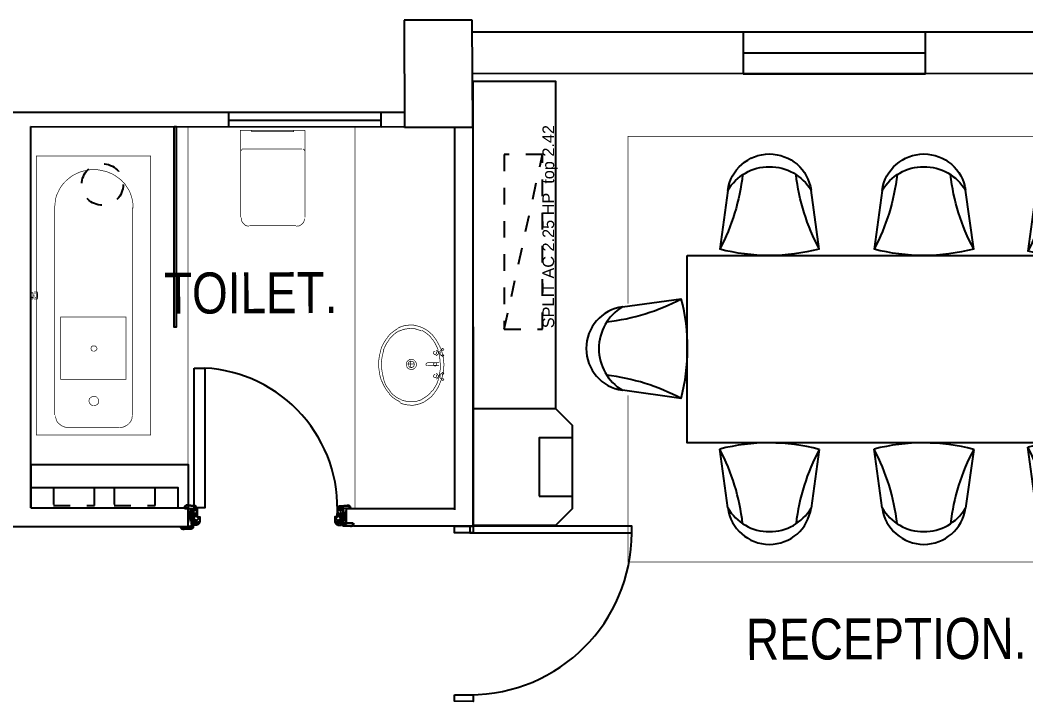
# Model space of a CAD drawing. Header units: metres. Extents: x 190.7 to 223.2, y -121.3 to -111.6.
# Drawn here: x 202.46 to 208.51, y -115.86 to -111.79 of the extents above; entities that cross this region are included whole.
import ezdxf

# ---------------------------------------------------------------- set-up
doc = ezdxf.new("R2010")
doc.units = ezdxf.units.M
doc.header["$LTSCALE"] = 0.4
doc.header["$MEASUREMENT"] = 0
doc.linetypes.add('DASHED2', pattern=[0.375, 0.25, -0.125])
for name, color, linetype in [('1wall', 1, 'Continuous'), ('2furni', 3, 'Continuous'), ('_DIM', 2, 'Continuous'), ('ISLAK', 6, 'Continuous'), ('Windows', 4, 'Continuous')]:
    doc.layers.add(name, color=color, linetype=linetype)
doc.styles.add('HELV', font='HELV')

# ---------------------------------------------------------------- blocks, each defined once
blk = doc.blocks.new('wssa')
at = {"layer": '2furni', "const_width": 0.00409}
for points in [[(82.2668, 125.6609), (81.8783, 125.6609), (81.8783, 125.1367)], [(82.1998, 125.6523), (82.1998, 125.6609), (81.9454, 125.6609), (81.9454, 125.6523), (82.1998, 125.6523)], [(82.2668, 125.1367), (82.2668, 125.6609)], [(81.8783, 125.5371), (81.8783, 125.1367)], [(81.8973, 125.5491), (81.8887, 125.5475), (81.8835, 125.5371)], [(82.2496, 125.5491), (81.8956, 125.5491)], [(82.2668, 125.5354), (82.2634, 125.5423), (82.2547, 125.5491)], [(82.2668, 125.1367), (82.2668, 125.5371)], [(81.8835, 125.1349), (81.8852, 125.1195), (81.8887, 125.1092), (81.8938, 125.1023), (81.9007, 125.0954), (81.9093, 125.0885), (81.9196, 125.0851), (81.93, 125.0834)], [(81.8835, 125.1349), (81.8852, 125.1195), (81.8887, 125.1092), (81.8938, 125.1023), (81.9007, 125.0954), (81.9093, 125.0885), (81.9196, 125.0851), (81.93, 125.0834)], [(81.9316, 125.0868), (82.2135, 125.0868)], [(81.9316, 125.0868), (82.2135, 125.0868)], [(82.2153, 125.0834), (82.2307, 125.0851), (82.2393, 125.0885), (82.2479, 125.0954), (82.2547, 125.1023), (82.2599, 125.1092), (82.2634, 125.1195), (82.2668, 125.1297)], [(82.2153, 125.0834), (82.2307, 125.0851), (82.2393, 125.0885), (82.2479, 125.0954), (82.2547, 125.1023), (82.2599, 125.1092), (82.2634, 125.1195), (82.2668, 125.1297)]]:
    blk.add_lwpolyline(points, dxfattribs=at)
blk = doc.blocks.new('eds')
at = {"layer": '2furni', "const_width": 0.00409}
for points in [[(81.6558, 123.4248), (81.6558, 125.6609)], [(80.7027, 125.4667), (80.7027, 123.6224), (81.4212, 123.6224), (81.4212, 125.4667), (80.7027, 125.4667)], [(80.7027, 125.4667), (81.4212, 125.4667), (81.4212, 123.6224), (80.7027, 123.6224), (80.7027, 125.4667)], [(81.3095, 125.1212), (81.3095, 125.1297), (81.3095, 125.147), (81.3077, 125.1641), (81.3043, 125.1796), (81.3009, 125.1951), (81.2957, 125.2105), (81.2906, 125.226), (81.2836, 125.2415), (81.2751, 125.2552), (81.2665, 125.269), (81.2579, 125.2827), (81.2458, 125.2948), (81.2356, 125.3068), (81.2235, 125.3171), (81.2098, 125.3274), (81.196, 125.3378), (81.1891, 125.3412), (81.1823, 125.3463), (81.1668, 125.3532), (81.1513, 125.3601), (81.1358, 125.3653), (81.1204, 125.3687), (81.1049, 125.3722), (81.0878, 125.3756), (81.0723, 125.3756), (81.0551, 125.3756), (81.0397, 125.3756), (81.0242, 125.3722), (81.007, 125.3687), (80.9915, 125.3653), (80.976, 125.3601), (80.9605, 125.3532), (80.9468, 125.3463), (80.9382, 125.3412), (80.9313, 125.3378), (80.9176, 125.3274), (80.9056, 125.3171), (80.8935, 125.3068), (80.8815, 125.2948), (80.8712, 125.2827), (80.8609, 125.269), (80.8523, 125.2552), (80.8455, 125.2415), (80.8385, 125.226), (80.8316, 125.2105), (80.8265, 125.1951), (80.823, 125.1796), (80.8214, 125.1641), (80.8196, 125.147), (80.8179, 125.1297), (80.8179, 125.1212)], [(80.8179, 125.1247), (80.8179, 123.7548)], [(81.3061, 123.7548), (81.3061, 125.1247)], [(80.6821, 124.5351), (80.6615, 124.5351)], [(80.6821, 124.5626), (80.6667, 124.5626)], [(80.6821, 124.5557), (80.6667, 124.5557)], [(80.6821, 124.5299), (80.6667, 124.5299)], [(80.6821, 124.5506), (80.6821, 124.5626)], [(80.6821, 124.5506), (80.6821, 124.5626)], [(80.6821, 124.5506), (80.6821, 124.5386)], [(80.6821, 124.5386), (80.6821, 124.5506)], [(80.6821, 124.5351), (80.6821, 124.5213)], [(80.6821, 124.5213), (80.6821, 124.5351)], [(80.7114, 124.5678), (80.6873, 124.5678)], [(80.7027, 124.5557), (80.6873, 124.5557)], [(80.6873, 124.5299), (80.6873, 124.5386), (80.6873, 124.5506)], [(80.6941, 124.5557), (80.7027, 124.5557)], [(80.6941, 124.5299), (80.7027, 124.5299)], [(80.7027, 124.5299), (80.7027, 124.5557)], [(80.7079, 124.5299), (80.7079, 124.5591)], [(80.7114, 124.5591), (80.7114, 124.5678)], [(80.7114, 124.5591), (80.7114, 124.5506), (80.7114, 124.542)], [(80.7114, 124.5557), (80.7114, 124.542), (80.7114, 124.5299)], [(80.7114, 124.542), (80.7114, 124.5299)], [(80.7114, 124.5299), (80.7114, 124.5213)], [(80.7114, 124.5213), (80.7114, 124.5299)], [(80.6821, 124.5213), (80.6667, 124.5213)], [(80.6873, 124.5213), (80.7114, 124.5213)], [(81.2647, 124.4027), (81.2647, 123.9903), (80.8557, 123.9903), (80.8557, 124.4027), (81.2647, 124.4027)], [(81.0637, 124.1759), (81.074, 124.1793), (81.0791, 124.1845), (81.0826, 124.1896), (81.0826, 124.1982), (81.0791, 124.2051), (81.074, 124.2103), (81.0671, 124.2119), (81.0602, 124.2119), (81.0534, 124.2103), (81.0482, 124.2051), (81.0465, 124.1982), (81.0465, 124.1896), (81.0482, 124.1845), (81.0534, 124.1793), (81.0602, 124.1759)], [(81.0637, 123.8166), (81.074, 123.8184), (81.0843, 123.8235), (81.0912, 123.8321), (81.0946, 123.8442), (81.093, 123.8562), (81.0878, 123.8665), (81.0791, 123.8751), (81.0671, 123.8785), (81.0551, 123.8768), (81.0448, 123.8717), (81.0361, 123.8631), (81.0327, 123.851), (81.0345, 123.839), (81.0397, 123.8287), (81.05, 123.8201), (81.0602, 123.8166)], [(80.823, 123.7531), (80.823, 123.7444), (80.8265, 123.729), (80.8316, 123.7135), (80.8403, 123.7016), (80.8523, 123.6912), (80.8644, 123.6826), (80.8798, 123.6757), (80.8952, 123.6723), (80.9038, 123.6723)], [(81.2253, 123.6723), (81.2339, 123.6723), (81.2493, 123.6757), (81.2631, 123.6826), (81.2768, 123.6912), (81.2872, 123.7016), (81.2957, 123.7135), (81.3026, 123.729), (81.3043, 123.7444), (81.3061, 123.7531)], [(80.9004, 123.6723), (81.2235, 123.6723)]]:
    blk.add_lwpolyline(points, dxfattribs=at)
blk = doc.blocks.new('CHAIR1')
for p, q in [((-392.6, -750), (-328.8, -286.8)), ((329.2, -286.5), (393.6, -750))]:
    blk.add_line(p, q)
for centre, radius, start, end in [((0.2, -332.1), 332.1, 7.90716, 172.16125), ((0.3, -483.3), 383.3, 30.90207, 149.16634), ((-1855.9, 26.8), 1656.7, 332.03939, 353.41606), ((1856.9, 26.8), 1656.7, 186.58394, 207.96061), ((0.5, 770.2), 1570.2, 255.50197, 284.49803)]:
    blk.add_arc(centre, radius, start, end)
blk = doc.blocks.new('3')
at = {"layer": '2furni', "const_width": 0.00409}
for points in [[(225.6788, -129.6049), (225.6788, -128.5995), (222.09, -128.5995), (222.09, -129.6049)], [(222.09, -130.1583), (222.09, -131.1603), (225.6788, -131.1603), (225.6788, -130.1583)]]:
    blk.add_lwpolyline(points, dxfattribs=at)
at = {"layer": '2furni'}
blk.add_lwpolyline([(222.4475, -129.3161), (225.3196, -129.3161), (225.3196, -130.4436), (222.4475, -130.4436)], close=True, dxfattribs=at)
for p, xscale, yscale, zscale, rotation in [((222.9419, -128.705), -0.0007631918171732, 0.0007631918169827, 0.0007631918169799, 0.121143730270159), ((223.8718, -128.705), -0.0007631918171732, 0.0007631918169827, 0.0007631918169799, 0.121143730270159), ((224.7981, -128.7166), -0.0007631918171732, 0.0007631918169827, 0.0007631918169799, 0.121143730270159), ((221.8387, -129.8758), 0.0007631918171732, 0.0007631918171732, 0.0007631918171732, 89.8788562697298), ((225.9061, -129.8758), -0.0007631918171732, 0.0007631918169827, 0.0007631918169799, 270.1211437302703), ((222.9419, -131.0542), 0.0007631918171732, 0.0007631918171732, 0.0007631918171732, 179.8788562697299), ((223.8718, -131.0542), 0.0007631918171732, 0.0007631918171732, 0.0007631918171732, 179.8788562697299), ((224.7981, -131.0425), 0.0007631918171732, 0.0007631918171732, 0.0007631918171732, 179.8788562697299)]:
    blk.add_blockref('CHAIR1', p, dxfattribs=dict(at, xscale=xscale, yscale=yscale, zscale=zscale, rotation=rotation))
blk = doc.blocks.new('NC_AC_225')
at = {"linetype": 'DASHED2'}
blk.add_line((0, -0.525), (0.23, 0.525), dxfattribs=at)
blk.add_lwpolyline([(0, -0.525), (0.23, -0.525), (0.23, 0.525), (0, 0.525)], close=True, dxfattribs=at)
at = {"style": 'HELV'}
blk.add_text('SPLIT AC 2.25 HP  top 2.42', height=0.07, rotation=90, dxfattribs=at).set_placement((0.3, -0.52))

msp = doc.modelspace()

# ---------------------------------------------------------------- hatches: boundary and pattern name
at = {"layer": '1wall'}
h = msp.add_hatch(dxfattribs=at)
h.set_pattern_fill('WOOD2', color=5, scale=0.01, style=0)
h.set_pattern_definition([(71.5651, (245.4595738, -110.572963), (0.009999984, 0.0200000043), [0.00379473, -0.02782804]), (40.6013, (245.4607738, -110.5693629), (0.0599999902, 0.0500000042), [0.00184391, -0.09035154]), (43.1524, (245.45217377, -110.56816286), (0.1499999754, 0.1400000283), [0.00438634, -0.21493078]), (70.0169, (245.4553738, -110.5651629), (0.0299999945, 0.0800000066), [0.00234094, -0.11470606]), (90, (245.456174, -110.572963), (0.01, 0.01), [0.002, -0.008]), (61.5571, (245.45617377, -110.57096286), (-0.0699999384, -0.1300000377), [0.00545894, -0.26748794]), (95.7106, (245.4587738, -110.5661629), (0.0100000131, -0.0899999942), [0.00200998, -0.09848878]), (50.1944, (245.4585738, -110.5641629), (-0.0400000243, -0.0499999806), [0.00156205, -0.07654045])])
h.paths.add_polyline_path([(203.5, -114.8208), (203.488, -114.8208), (203.488, -114.8336), (203.5, -114.8336)])
h = msp.add_hatch(dxfattribs=at)
h.set_pattern_fill('WOOD2', color=5, scale=0.01, style=0)
h.set_pattern_definition([(108.4349, (162.4304262, -110.572963), (-0.009999984, 0.0200000043), [0.00379473, -0.02782804]), (139.3987, (162.4292262, -110.5693629), (-0.0599999902, 0.0500000042), [0.00184391, -0.09035154]), (136.8476, (162.43782623, -110.56816286), (-0.1499999754, 0.1400000283), [0.00438634, -0.21493078]), (109.9831, (162.4346262, -110.5651629), (-0.0299999945, 0.0800000066), [0.00234094, -0.11470606]), (90, (162.433826, -110.572963), (-0.01, 0.01), [0.002, -0.008]), (118.4429, (162.43382623, -110.57096286), (0.0699999384, -0.1300000377), [0.00545894, -0.26748794]), (84.2894, (162.4312262, -110.5661629), (-0.0100000131, -0.0899999942), [0.00200998, -0.09848878]), (129.8056, (162.4314262, -110.5641629), (0.0400000243, -0.0499999806), [0.00156205, -0.07654045])])
h.paths.add_polyline_path([(204.39, -114.8208), (204.402, -114.8208), (204.402, -114.8136), (204.39, -114.8136)])

# ---------------------------------------------------------------- linework, layer by layer
at = {"layer": '1wall', "color": 1}
for p, q in [((205.1789, -111.787), (204.7689, -111.787)), ((204.7689, -111.787), (204.7718, -112.4317)), ((205.1818, -112.4317), (205.1789, -111.787)), ((213.6195, -111.8629), (205.1791, -111.8587)), ((209.6789, -112.1117), (205.1789, -112.1087)), ((204.7678, -112.3439), (196.5507, -112.3439)), ((202.52, -112.427), (204.7678, -112.4284)), ((204.7718, -112.4317), (205.1818, -112.4317)), ((205.0718, -112.4271), (205.0718, -114.4466)), ((205.1818, -112.4304), (205.1818, -114.5505))]:
    msp.add_line(p, q, dxfattribs=at)
at = {"layer": '1wall'}
for p, q in [((202.52, -114.7226), (202.52, -112.427)), ((205.0718, -112.4271), (205.0718, -114.7335)), ((205.1818, -112.4304), (205.1842, -114.8322)), ((202.52, -114.7226), (203.468, -114.7217)), ((205.0718, -114.7283), (204.422, -114.7283)), ((202.2686, -114.8336), (203.468, -114.8336)), ((203.488, -114.8336), (203.5, -114.8336)), ((205.1818, -114.8322), (204.4642, -114.833))]:
    msp.add_line(p, q, dxfattribs=at)
at = {"layer": '1wall', "color": 5}
for p, q in [((203.468, -114.7258), (203.488, -114.8136)), ((203.468, -114.8136), (203.488, -114.7258)), ((204.422, -114.7258), (204.402, -114.8136)), ((204.422, -114.8136), (204.402, -114.7258))]:
    msp.add_line(p, q, dxfattribs=at)
at = {"layer": '1wall', "color": 5, "linetype": 'ByBlock'}
for p, q in [((203.4911, -114.8086), (203.5058, -114.7258)), ((203.4932, -114.8133), (203.523, -114.7421)), ((204.3968, -114.8133), (204.367, -114.7421)), ((204.3989, -114.8086), (204.3842, -114.7258)), ((203.5004, -114.8203), (203.538, -114.8033)), ((203.5012, -114.8143), (203.538, -114.7821)), ((204.3888, -114.8143), (204.352, -114.7821)), ((204.3896, -114.8203), (204.352, -114.8033))]:
    msp.add_line(p, q, dxfattribs=at)
at = {"layer": '1wall', "color": 5}
for points in [[(203.5184, -114.7258), (203.5184, -114.7222, 0.399878), (203.5048, -114.7093), (203.4636, -114.7059, 0.429068), (203.4439, -114.7213), (203.4439, -114.7258)], [(204.3716, -114.7258), (204.3716, -114.7222, -0.399878), (204.3852, -114.7093), (204.4264, -114.7059, -0.429068), (204.4461, -114.7213), (204.4461, -114.7258)], [(203.499, -114.8336), (203.499, -114.8372, -0.399878), (203.4855, -114.8501), (203.4443, -114.8535, -0.429068), (203.4245, -114.8381), (203.4245, -114.8336)], [(204.391, -114.8136), (204.391, -114.8172, 0.399878), (204.4045, -114.8301), (204.4457, -114.8335, 0.429068), (204.4655, -114.8181), (204.4655, -114.8136)]]:
    msp.add_lwpolyline(points, format="xyb", dxfattribs=at)
for points in [[(203.5134, -114.7258), (203.5134, -114.7224, 0.402433), (203.5047, -114.7143), (203.4631, -114.7109, 0.427265), (203.4489, -114.7216), (203.4489, -114.7258)], [(204.3766, -114.7258), (204.3766, -114.7224, -0.402433), (204.3853, -114.7143), (204.4269, -114.7109, -0.427265), (204.4411, -114.7216), (204.4411, -114.7258)], [(203.5, -114.8258), (203.5, -114.8208), (203.488, -114.8208), (203.488, -114.8208), (203.488, -114.7258), (203.523, -114.7258), (203.523, -114.7758), (203.538, -114.7758), (203.538, -114.8088), (203.5345, -114.8088), (203.5345, -114.8163), (203.5329, -114.8163, -0.414214), (203.5285, -114.8207), (203.5285, -114.8223), (203.521, -114.8223), (203.521, -114.8258)], [(204.39, -114.8258), (204.39, -114.8208), (204.402, -114.8208), (204.402, -114.8208), (204.402, -114.7258), (204.367, -114.7258), (204.367, -114.7758), (204.352, -114.7758), (204.352, -114.8088), (204.3555, -114.8088), (204.3555, -114.8163), (204.3571, -114.8163, 0.414214), (204.3615, -114.8207), (204.3615, -114.8223), (204.369, -114.8223), (204.369, -114.8258)], [(203.494, -114.8336), (203.494, -114.8371, -0.402433), (203.4853, -114.8451), (203.4437, -114.8486, -0.427265), (203.4295, -114.8379), (203.4295, -114.8336)], [(204.396, -114.8136), (204.396, -114.8171, 0.402433), (204.4047, -114.8251), (204.4463, -114.8286, 0.427265), (204.4605, -114.8179), (204.4605, -114.8136)]]:
    msp.add_lwpolyline(points, format="xyb", close=True, dxfattribs=at)
for points in [[(203.468, -114.7258), (203.488, -114.7258), (203.488, -114.8336), (203.468, -114.8336)], [(204.422, -114.7258), (204.402, -114.7258), (204.402, -114.8136), (204.422, -114.8136)], [(203.5, -114.8208), (203.488, -114.8208), (203.488, -114.8336), (203.5, -114.8336)], [(204.39, -114.8208), (204.402, -114.8208), (204.402, -114.8136), (204.39, -114.8136)], [(205.0718, -114.8322), (205.1842, -114.8322), (205.1842, -114.8722), (205.0718, -114.8722)], [(205.0718, -115.8472), (205.1842, -115.8472), (205.1842, -115.8873), (205.0718, -115.8867)]]:
    msp.add_lwpolyline(points, close=True, dxfattribs=at)
at = {"layer": '1wall', "color": 5, "linetype": 'ByBlock'}
msp.add_circle((203.5236, -114.7234), 0.00245, dxfattribs=at)
at = {"layer": '1wall', "color": 5}
for centre, radius, start, end in [((203.5236, -114.7234), 0.8434, 356.43302, 86.88567), ((205.1642, -114.8722), 0.975, 270, 360)]:
    msp.add_arc(centre, radius, start, end, dxfattribs=at)
at = {"layer": '1wall', "color": 5, "linetype": 'ByBlock'}
for centre, radius, start, end in [((203.488, -114.8258), 0.0927, 67.82335, 90), ((203.488, -114.8258), 0.0907, 67.30679, 90), ((203.488, -114.8258), 0.071, 60.48256, 90), ((203.488, -114.8258), 0.0607, 34.55165, 90), ((204.402, -114.8258), 0.0607, 90, 145.44835), ((204.402, -114.8258), 0.0927, 90, 112.17665), ((204.402, -114.8258), 0.0907, 90, 112.69321), ((204.402, -114.8258), 0.071, 90, 119.51744), ((203.488, -114.8258), 0.0388, 5.24761, 90), ((203.488, -114.8258), 0.0329, 360, 90), ((203.488, -114.8258), 0.0175, 0, 90), ((203.488, -114.8258), 0.0136, 0, 90), ((204.402, -114.8258), 0.0388, 90, 174.75239), ((204.402, -114.8258), 0.0329, 90, 180), ((204.402, -114.8258), 0.0175, 90, 180), ((204.402, -114.8258), 0.0136, 90, 180)]:
    msp.add_arc(centre, radius, start, end, dxfattribs=at)
at = {"layer": '2furni'}
for points in [[(205.1818, -114.8262), (205.6818, -114.8262), (205.7818, -114.7262), (205.7818, -114.2262), (205.6818, -114.1262), (205.6818, -112.1562), (205.1818, -112.1562)], [(203.3841, -112.427), (203.3952, -112.427), (203.3952, -113.6356), (203.3841, -113.6356)], [(205.5818, -114.6512), (205.7818, -114.6512), (205.7818, -114.3012), (205.5818, -114.3012)], [(202.52, -114.7222), (203.47, -114.7222), (203.47, -114.464), (202.52, -114.464)], [(202.52, -114.7226), (203.408, -114.7217), (203.408, -114.6026), (202.52, -114.6026)]]:
    msp.add_lwpolyline(points, close=True, dxfattribs=at)
at = {"layer": '2furni', "const_width": 0.00409}
for points in [[(205.0718, -114.7283), (204.472, -114.7283), (204.472, -112.4283), (204.7609, -112.4283), (204.7676, -112.4317), (205.0718, -112.4317), (205.0718, -114.7283)], [(204.8019, -113.6215), (204.7934, -113.6232), (204.7744, -113.6249), (204.7555, -113.6301), (204.7383, -113.6369), (204.7297, -113.6421)], [(204.8019, -113.6215), (204.7934, -113.6232), (204.7744, -113.6249), (204.7555, -113.6301), (204.7383, -113.6369), (204.7297, -113.6421)], [(204.8759, -113.6369), (204.8672, -113.6335), (204.8501, -113.6283), (204.8312, -113.6232), (204.8123, -113.6215), (204.8019, -113.6215)], [(204.8759, -113.6369), (204.8672, -113.6335), (204.8501, -113.6283), (204.8312, -113.6232), (204.8123, -113.6215), (204.8019, -113.6215)], [(204.7297, -113.6438), (204.7211, -113.649), (204.704, -113.661), (204.6868, -113.6747), (204.673, -113.6902), (204.6662, -113.6988)], [(204.7297, -113.6438), (204.7211, -113.649), (204.704, -113.661), (204.6868, -113.6747), (204.673, -113.6902), (204.6662, -113.6988)], [(204.7401, -113.6558), (204.7315, -113.661), (204.716, -113.6713), (204.7005, -113.685), (204.6868, -113.6988), (204.6799, -113.7057)], [(204.7401, -113.6558), (204.7315, -113.661), (204.716, -113.6713), (204.7005, -113.685), (204.6868, -113.6988), (204.6799, -113.7057)], [(204.8053, -113.6421), (204.7968, -113.6438), (204.7796, -113.6456), (204.7624, -113.649), (204.747, -113.6558), (204.7383, -113.6593)], [(204.8053, -113.6421), (204.7968, -113.6438), (204.7796, -113.6456), (204.7624, -113.649), (204.747, -113.6558), (204.7383, -113.6593)], [(204.8724, -113.6576), (204.8638, -113.6542), (204.8483, -113.649), (204.8312, -113.6438), (204.814, -113.6421), (204.8053, -113.6421)], [(204.8724, -113.6576), (204.8638, -113.6542), (204.8483, -113.649), (204.8312, -113.6438), (204.814, -113.6421), (204.8053, -113.6421)], [(204.9342, -113.7023), (204.9291, -113.6954), (204.9153, -113.6816), (204.8999, -113.6696), (204.8827, -113.6576), (204.8741, -113.6542)], [(204.9342, -113.7023), (204.9291, -113.6954), (204.9153, -113.6816), (204.8999, -113.6696), (204.8827, -113.6576), (204.8741, -113.6542)], [(204.9446, -113.6886), (204.9378, -113.6799), (204.9223, -113.6661), (204.905, -113.6524), (204.8861, -113.6421), (204.8775, -113.6369)], [(204.9446, -113.6886), (204.9378, -113.6799), (204.9223, -113.6661), (204.905, -113.6524), (204.8861, -113.6421), (204.8775, -113.6369)], [(204.9875, -113.7624), (204.9841, -113.7521), (204.9738, -113.7332), (204.9635, -113.7143), (204.9515, -113.6971), (204.9446, -113.6886)], [(204.9875, -113.7624), (204.9841, -113.7521), (204.9738, -113.7332), (204.9635, -113.7143), (204.9515, -113.6971), (204.9446, -113.6886)], [(204.6662, -113.7005), (204.6593, -113.7091), (204.6473, -113.728), (204.637, -113.7469), (204.63, -113.7658), (204.6266, -113.7762)], [(204.6662, -113.7005), (204.6593, -113.7091), (204.6473, -113.728), (204.637, -113.7469), (204.63, -113.7658), (204.6266, -113.7762)], [(204.6799, -113.7075), (204.6748, -113.716), (204.6627, -113.7332), (204.6541, -113.7504), (204.6455, -113.7693), (204.6421, -113.7779)], [(204.6799, -113.7075), (204.6748, -113.716), (204.6627, -113.7332), (204.6541, -113.7504), (204.6455, -113.7693), (204.6421, -113.7779)], [(204.9738, -113.7727), (204.9704, -113.7624), (204.9617, -113.7453), (204.9532, -113.728), (204.9412, -113.7109), (204.9342, -113.7023)], [(204.9738, -113.7727), (204.9704, -113.7624), (204.9617, -113.7453), (204.9532, -113.728), (204.9412, -113.7109), (204.9342, -113.7023)], [(204.6284, -113.7744), (204.6249, -113.7865), (204.6197, -113.8088), (204.6163, -113.8329), (204.6163, -113.8569), (204.6163, -113.869)], [(204.6284, -113.7744), (204.6249, -113.7865), (204.6197, -113.8088), (204.6163, -113.8329), (204.6163, -113.8569), (204.6163, -113.869)], [(204.6455, -113.7762), (204.6421, -113.7882), (204.637, -113.8088), (204.6335, -113.8312), (204.6318, -113.8518), (204.6318, -113.8638)], [(204.6455, -113.7762), (204.6421, -113.7882), (204.637, -113.8088), (204.6335, -113.8312), (204.6318, -113.8518), (204.6318, -113.8638)], [(204.9549, -113.7796), (204.9463, -113.7831), (204.9445, -113.7916), (204.9497, -113.7985), (204.9566, -113.8002), (204.9634, -113.7951), (204.9652, -113.7865), (204.96, -113.7813)], [(204.9549, -113.7796), (204.9463, -113.7831), (204.9445, -113.7916), (204.9497, -113.7985), (204.9566, -113.8002), (204.9634, -113.7951), (204.9652, -113.7865), (204.96, -113.7813)], [(204.96, -113.8071), (204.9669, -113.8036), (204.9721, -113.7968)], [(204.96, -113.8071), (204.9669, -113.8036), (204.9721, -113.7968)], [(204.9721, -113.7847), (204.9704, -113.7779), (204.9618, -113.7727)], [(204.9721, -113.7847), (204.9704, -113.7779), (204.9618, -113.7727)], [(204.9875, -113.8603), (204.9858, -113.8484), (204.9841, -113.8277), (204.9807, -113.8054), (204.9756, -113.7847), (204.9721, -113.7744)], [(204.9875, -113.8603), (204.9858, -113.8484), (204.9841, -113.8277), (204.9807, -113.8054), (204.9756, -113.7847), (204.9721, -113.7744)], [(204.9807, -113.7831), (204.9738, -113.7882), (204.9772, -113.7951), (204.9841, -113.7951), (204.9875, -113.7882), (204.9807, -113.7831)], [(204.9807, -113.7831), (204.9738, -113.7882), (204.9772, -113.7951), (204.9841, -113.7951), (204.9875, -113.7882), (204.9807, -113.7831)], [(204.9961, -113.771), (204.9893, -113.7744), (204.9841, -113.7813)], [(204.9961, -113.771), (204.9893, -113.7744), (204.9841, -113.7813)], [(204.9841, -113.7951), (204.9858, -113.8002), (204.9945, -113.8071)], [(204.9841, -113.7951), (204.9858, -113.8002), (204.9945, -113.8071)], [(205.0082, -113.8535), (205.0065, -113.8414), (205.0047, -113.8191), (204.9996, -113.7951), (204.9927, -113.7727), (204.9893, -113.7607)], [(205.0082, -113.8535), (205.0065, -113.8414), (205.0047, -113.8191), (204.9996, -113.7951), (204.9927, -113.7727), (204.9893, -113.7607)], [(205.0013, -113.8002), (204.9945, -113.8036), (204.9979, -113.8105), (205.0047, -113.8105), (205.0082, -113.8036), (205.0013, -113.8002)], [(205.0013, -113.8002), (204.9945, -113.8036), (204.9979, -113.8105), (205.0047, -113.8105), (205.0082, -113.8036), (205.0013, -113.8002)], [(205.0013, -113.7624), (204.9945, -113.7676), (204.9979, -113.7744), (205.0047, -113.7744), (205.0082, -113.7676), (205.0013, -113.7624)], [(205.0013, -113.7624), (204.9945, -113.7676), (204.9979, -113.7744), (205.0047, -113.7744), (205.0082, -113.7676), (205.0013, -113.7624)], [(204.6163, -113.869), (204.6163, -113.881), (204.6197, -113.9051), (204.6232, -113.9274), (204.63, -113.9498), (204.6335, -113.9618)], [(204.6163, -113.869), (204.6163, -113.881), (204.6197, -113.9051), (204.6232, -113.9274), (204.63, -113.9498), (204.6335, -113.9618)], [(204.6318, -113.8638), (204.6318, -113.8742), (204.6352, -113.8965), (204.6386, -113.9171), (204.6438, -113.9395), (204.6473, -113.9498)], [(204.6318, -113.8638), (204.6318, -113.8742), (204.6352, -113.8965), (204.6386, -113.9171), (204.6438, -113.9395), (204.6473, -113.9498)], [(204.783, -113.8707), (204.7882, -113.8792), (204.7968, -113.8862), (204.8088, -113.8896), (204.8208, -113.8896), (204.8312, -113.8827), (204.8397, -113.8742), (204.8431, -113.8621), (204.8415, -113.8501), (204.8346, -113.8398), (204.826, -113.8312), (204.814, -113.8277), (204.8019, -113.8294), (204.7916, -113.8363), (204.7848, -113.8449), (204.7813, -113.8569), (204.7813, -113.869)], [(204.783, -113.8707), (204.7882, -113.8792), (204.7968, -113.8862), (204.8088, -113.8896), (204.8208, -113.8896), (204.8312, -113.8827), (204.8397, -113.8742), (204.8431, -113.8621), (204.8415, -113.8501), (204.8346, -113.8398), (204.826, -113.8312), (204.814, -113.8277), (204.8019, -113.8294), (204.7916, -113.8363), (204.7848, -113.8449), (204.7813, -113.8569), (204.7813, -113.869)], [(204.8294, -113.8569), (204.7882, -113.8569)], [(204.8294, -113.8569), (204.7882, -113.8569)], [(204.7951, -113.8673), (204.8019, -113.8758), (204.8088, -113.8776), (204.8157, -113.8776), (204.8226, -113.8742), (204.8277, -113.869), (204.8294, -113.8621), (204.8294, -113.8553), (204.8277, -113.8484), (204.8226, -113.8432), (204.8157, -113.8414), (204.8071, -113.8414), (204.8002, -113.8432), (204.7951, -113.8484), (204.7934, -113.8553), (204.7934, -113.8638)], [(204.7951, -113.8673), (204.8019, -113.8758), (204.8088, -113.8776), (204.8157, -113.8776), (204.8226, -113.8742), (204.8277, -113.869), (204.8294, -113.8621), (204.8294, -113.8553), (204.8277, -113.8484), (204.8226, -113.8432), (204.8157, -113.8414), (204.8071, -113.8414), (204.8002, -113.8432), (204.7951, -113.8484), (204.7934, -113.8553), (204.7934, -113.8638)], [(204.8088, -113.8363), (204.8088, -113.8776)], [(204.8088, -113.8363), (204.8088, -113.8776)], [(204.9102, -113.8484), (204.9016, -113.8535), (204.8999, -113.8621), (204.905, -113.8673)], [(204.9102, -113.8484), (204.9016, -113.8535), (204.8999, -113.8621), (204.905, -113.8673)], [(204.9085, -113.8484), (204.979, -113.8484)], [(204.9085, -113.8484), (204.979, -113.8484)], [(204.979, -113.8655), (204.9085, -113.8655)], [(204.979, -113.8655), (204.9085, -113.8655)], [(204.9549, -113.8484), (204.9463, -113.8535), (204.9445, -113.8621), (204.9497, -113.8673), (204.9566, -113.869), (204.9634, -113.8655), (204.9652, -113.8569), (204.96, -113.8501)], [(204.9549, -113.8484), (204.9463, -113.8535), (204.9445, -113.8621), (204.9497, -113.8673), (204.9566, -113.869), (204.9634, -113.8655), (204.9652, -113.8569), (204.96, -113.8501)], [(204.9738, -113.9463), (204.9772, -113.936), (204.9824, -113.9136), (204.9858, -113.8931), (204.9875, -113.8707), (204.9875, -113.8603)], [(204.9738, -113.9463), (204.9772, -113.936), (204.9824, -113.9136), (204.9858, -113.8931), (204.9875, -113.8707), (204.9875, -113.8603)], [(204.9945, -113.948), (204.9979, -113.936), (205.003, -113.9136), (205.0065, -113.8896), (205.0082, -113.8655), (205.0082, -113.8535)], [(204.9945, -113.948), (204.9979, -113.936), (205.003, -113.9136), (205.0065, -113.8896), (205.0082, -113.8655), (205.0082, -113.8535)], [(204.9549, -113.9188), (204.9463, -113.924), (204.9445, -113.9309), (204.9497, -113.9377), (204.9566, -113.9395), (204.9634, -113.936), (204.9652, -113.9274), (204.96, -113.9206)], [(204.9549, -113.9188), (204.9463, -113.924), (204.9445, -113.9309), (204.9497, -113.9377), (204.9566, -113.9395), (204.9634, -113.936), (204.9652, -113.9274), (204.96, -113.9206)], [(204.9721, -113.924), (204.9704, -113.9188), (204.9618, -113.912)], [(204.9721, -113.924), (204.9704, -113.9188), (204.9618, -113.912)], [(204.9807, -113.924), (204.9738, -113.9274), (204.9772, -113.9343), (204.9841, -113.9343), (204.9875, -113.9274), (204.9807, -113.924)], [(204.9807, -113.924), (204.9738, -113.9274), (204.9772, -113.9343), (204.9841, -113.9343), (204.9875, -113.9274), (204.9807, -113.924)], [(204.9961, -113.912), (204.9893, -113.9154), (204.9841, -113.9222)], [(204.9961, -113.912), (204.9893, -113.9154), (204.9841, -113.9222)], [(205.0013, -113.9068), (204.9945, -113.912), (204.9979, -113.9188), (205.0047, -113.9188), (205.0082, -113.912), (205.0013, -113.9068)], [(205.0013, -113.9068), (204.9945, -113.912), (204.9979, -113.9188), (205.0047, -113.9188), (205.0082, -113.912), (205.0013, -113.9068)], [(204.6352, -113.96), (204.6386, -113.9703), (204.6489, -113.991), (204.6593, -114.0082), (204.673, -114.0271), (204.6799, -114.034)], [(204.6352, -113.96), (204.6386, -113.9703), (204.6489, -113.991), (204.6593, -114.0082), (204.673, -114.0271), (204.6799, -114.034)], [(204.6455, -113.9498), (204.6489, -113.96), (204.6559, -113.979), (204.6662, -113.9962), (204.6782, -114.0117), (204.6851, -114.0202)], [(204.6455, -113.9498), (204.6489, -113.96), (204.6559, -113.979), (204.6662, -113.9962), (204.6782, -114.0117), (204.6851, -114.0202)], [(204.9394, -114.0185), (204.9446, -114.0117), (204.9549, -113.9944), (204.9652, -113.9773), (204.9721, -113.9584), (204.9756, -113.948)], [(204.9394, -114.0185), (204.9446, -114.0117), (204.9549, -113.9944), (204.9652, -113.9773), (204.9721, -113.9584), (204.9756, -113.948)], [(204.9532, -114.0271), (204.9601, -114.0185), (204.9721, -113.9996), (204.9807, -113.9807), (204.9893, -113.96), (204.9927, -113.9498)], [(204.9532, -114.0271), (204.9601, -114.0185), (204.9721, -113.9996), (204.9807, -113.9807), (204.9893, -113.96), (204.9927, -113.9498)], [(204.96, -113.948), (204.9669, -113.9446), (204.9721, -113.936)], [(204.96, -113.948), (204.9669, -113.9446), (204.9721, -113.936)], [(204.9841, -113.9343), (204.9858, -113.9411), (204.9945, -113.9463)], [(204.9841, -113.9343), (204.9858, -113.9411), (204.9945, -113.9463)], [(205.0013, -113.9446), (204.9945, -113.948), (204.9979, -113.955), (205.0047, -113.955), (205.0082, -113.948), (205.0013, -113.9446)], [(205.0013, -113.9446), (204.9945, -113.948), (204.9979, -113.955), (205.0047, -113.955), (205.0082, -113.948), (205.0013, -113.9446)], [(204.6782, -114.0357), (204.6851, -114.0426), (204.7005, -114.058), (204.7177, -114.07), (204.7366, -114.0804), (204.7452, -114.0855)], [(204.6782, -114.0357), (204.6851, -114.0426), (204.7005, -114.058), (204.7177, -114.07), (204.7366, -114.0804), (204.7452, -114.0855)], [(204.6833, -114.0202), (204.6903, -114.0288), (204.704, -114.0426), (204.7194, -114.0546), (204.7366, -114.0649), (204.7452, -114.0684)], [(204.6833, -114.0202), (204.6903, -114.0288), (204.704, -114.0426), (204.7194, -114.0546), (204.7366, -114.0649), (204.7452, -114.0684)], [(204.8793, -114.0666), (204.8879, -114.0615), (204.9034, -114.0511), (204.9189, -114.0391), (204.9326, -114.0236), (204.9378, -114.0168)], [(204.8793, -114.0666), (204.8879, -114.0615), (204.9034, -114.0511), (204.9189, -114.0391), (204.9326, -114.0236), (204.9378, -114.0168)], [(204.8896, -114.0838), (204.8982, -114.0787), (204.9153, -114.0666), (204.9326, -114.0529), (204.9463, -114.0374), (204.9532, -114.0288)], [(204.8896, -114.0838), (204.8982, -114.0787), (204.9153, -114.0666), (204.9326, -114.0529), (204.9463, -114.0374), (204.9532, -114.0288)], [(204.7435, -114.0889), (204.7521, -114.0941), (204.7693, -114.0993), (204.7882, -114.1028), (204.8071, -114.1044), (204.8174, -114.1044)], [(204.7435, -114.0889), (204.7521, -114.0941), (204.7693, -114.0993), (204.7882, -114.1028), (204.8071, -114.1044), (204.8174, -114.1044)], [(204.747, -114.0684), (204.7538, -114.0735), (204.771, -114.0787), (204.7882, -114.0821), (204.8053, -114.0838), (204.814, -114.0838)], [(204.747, -114.0684), (204.7538, -114.0735), (204.771, -114.0787), (204.7882, -114.0821), (204.8053, -114.0838), (204.814, -114.0838)], [(204.814, -114.0838), (204.8226, -114.0838), (204.8397, -114.0821), (204.857, -114.0769), (204.8724, -114.0718), (204.8793, -114.0666)], [(204.814, -114.0838), (204.8226, -114.0838), (204.8397, -114.0821), (204.857, -114.0769), (204.8724, -114.0718), (204.8793, -114.0666)], [(204.8174, -114.1044), (204.826, -114.1044), (204.8449, -114.101), (204.8638, -114.0959), (204.8809, -114.0889), (204.8896, -114.0855)], [(204.8174, -114.1044), (204.826, -114.1044), (204.8449, -114.101), (204.8638, -114.0959), (204.8809, -114.0889), (204.8896, -114.0855)]]:
    msp.add_lwpolyline(points, dxfattribs=at)
at = {"layer": '2furni'}
msp.add_lwpolyline([(205.6818, -114.1262), (205.1818, -114.1262)], dxfattribs=at)
at = {"layer": '2furni', "linetype": 'DASHED2'}
for points in [[(202.6581, -114.7076), (202.9048, -114.7076), (202.9048, -114.6026), (202.6581, -114.6026)], [(203.0232, -114.7076), (203.2699, -114.7076), (203.2699, -114.6026), (203.0232, -114.6026)]]:
    msp.add_lwpolyline(points, close=True, dxfattribs=at)
at = {"layer": '2furni', "linetype": 'DASHED2', "ltscale": 0.25}
msp.add_circle((202.9521, -112.7762), 0.125, dxfattribs=at)
at = {"layer": '_DIM', "color": 5}
for points in [[(203.5048, -113.8815), (203.5694, -113.8815), (203.5694, -114.7229), (203.5048, -114.7229)], [(205.1642, -114.8722), (206.1392, -114.8722), (206.1392, -114.8322), (205.1642, -114.8322)]]:
    msp.add_lwpolyline(points, close=True, dxfattribs=at)
at = {"layer": 'Windows', "color": 1, "ltscale": 0.01}
for p, q in [((207.9085, -111.8596), (206.81, -111.8596)), ((206.81, -111.8596), (206.81, -112.1098)), ((207.9086, -112.1098), (207.9085, -111.8596)), ((206.81, -112.1098), (207.9086, -112.1098)), ((204.6311, -112.3447), (203.7111, -112.343)), ((203.7111, -112.343), (203.7111, -112.4277)), ((204.6311, -112.4294), (204.6311, -112.3447)), ((203.7111, -112.4277), (204.6311, -112.4294))]:
    msp.add_line(p, q, dxfattribs=at)
at = {"layer": 'Windows', "color": 1}
for p, q in [((206.81, -111.9847), (207.9085, -111.9845)), ((203.7111, -112.3887), (204.6311, -112.3888))]:
    msp.add_line(p, q, dxfattribs=at)

# ---------------------------------------------------------------- block references
at = {"xscale": 0.9591405756347441, "yscale": 0.9108264574122235, "zscale": 0.9108264574122235}
msp.add_blockref('eds', (125.1487, -226.8829), dxfattribs=at)
msp.add_blockref('wssa', (121.9044, -238.1108))
at = {"layer": '2furni'}
msp.add_blockref('NC_AC_225', (205.372, -113.1212), dxfattribs=at)
at = {"layer": '_DIM', "color": 5}
msp.add_blockref('3', (-15.9737, 16.1123), dxfattribs=at)

# ---------------------------------------------------------------- texts
at = {"layer": 'ISLAK', "color": 2, "style": 'HELV', "width": 0.8}
for s, height, p in [('     TOILET.', 0.247203, (202.9396, -113.5555)), ('RECEPTION.', 0.2472, (206.8281, -115.6372))]:
    msp.add_text(s, height=height, rotation=0.22215, dxfattribs=at).set_placement(p)

doc.saveas('drawing.dxf')
